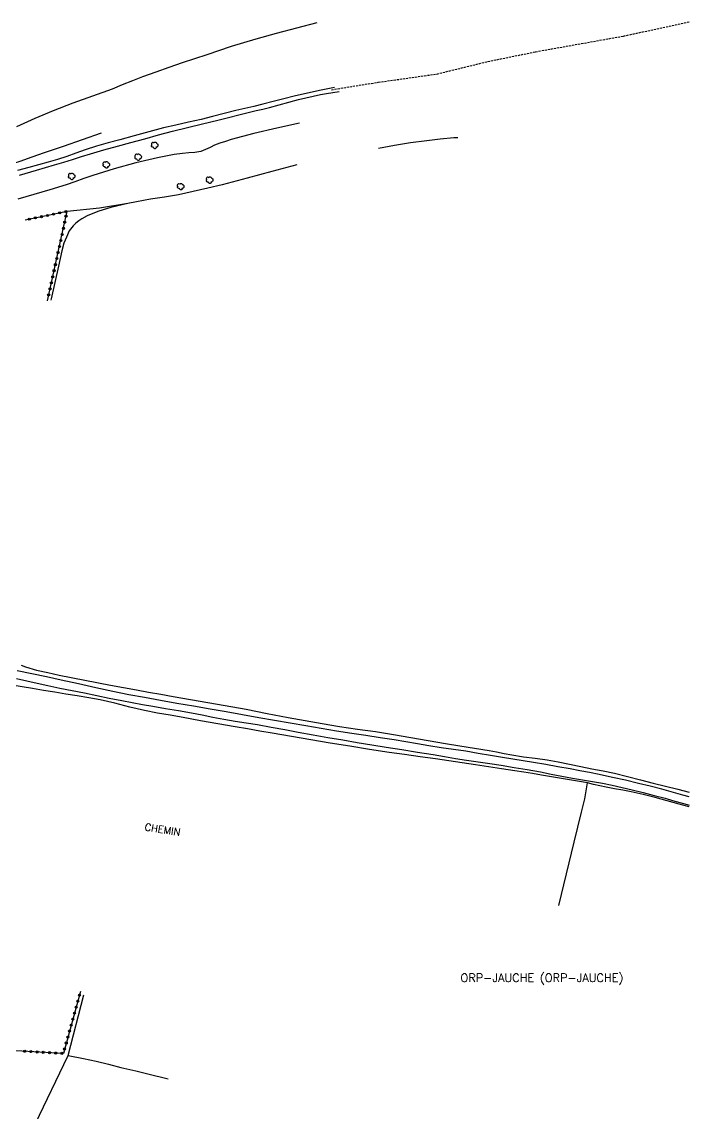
# Model space of a CAD drawing. Header units: millimetres. Extents: x 194066 to 195000, y 155070 to 156000.
# Drawn here: x 194838.5 to 195000, y 155730.6 to 155994.8 of the extents above; entities that cross this region are included whole.
import ezdxf
from ezdxf.enums import TextEntityAlignment as Align

# ---------------------------------------------------------------- set-up
doc = ezdxf.new("R2010")
doc.units = ezdxf.units.MM
doc.linetypes.add('DASHED', pattern=[0.75, 0.5, -0.25])
doc.layers.get('0').update_dxf_attribs({"linetype": 'CONTINUOUS'})
for name, color, linetype in [('W0070', 7, 'DASHED'), ('W0071', 7, 'CONTINUOUS'), ('W0211', 2, 'CONTINUOUS'), ('W0214', 2, 'CONTINUOUS'), ('W0300', 7, 'CONTINUOUS'), ('W0323', 7, 'CONTINUOUS'), ('W0330', 7, 'CONTINUOUS'), ('W0980', 7, 'CONTINUOUS'), ('W0989', 7, 'CONTINUOUS')]:
    doc.layers.add(name, color=color, linetype=linetype)
doc.styles.get("Standard").update_dxf_attribs({"font": 'romans.shx', "width": 0.85})

# ---------------------------------------------------------------- blocks, each defined once
blk = doc.blocks.new('T300')
for p, q in [((-0.8, 0.51), (-0.86, 0.34)), ((-0.86, 0.34), (-0.86, 0.17)), ((-0.86, 0.17), (-0.74, 0.06)), ((-0.69, 0.63), (-0.8, 0.51)), ((-0.8, -0.06), (-0.74, 0.06)), ((-0.74, 0.06), (-0.69, 0.11)), ((-0.57, 0.69), (-0.69, 0.63)), ((-0.46, 0.69), (-0.57, 0.69)), ((-0.29, 0.63), (-0.46, 0.69)), ((-0.29, 0.63), (-0.17, 0.74)), ((-0.23, 0.57), (-0.29, 0.63)), ((-0.17, 0.74), (-0.06, 0.8)), ((-0.06, 0.8), (0.06, 0.8)), ((0.06, 0.8), (0.23, 0.74)), ((0.23, 0.74), (0.34, 0.63)), ((0.34, 0.63), (0.4, 0.51)), ((0.46, 0.46), (0.34, 0.46)), ((0.4, 0.51), (0.4, 0.46)), ((0.57, 0.4), (0.46, 0.46)), ((0.57, 0.4), (0.69, 0.29)), ((0.69, 0.29), (0.74, 0.17)), ((0.74, 0.06), (0.69, -0.17)), ((0.74, 0.17), (0.74, 0.06)), ((-0.8, -0.17), (-0.8, -0.06)), ((-0.8, -0.23), (-0.8, -0.17)), ((-0.74, -0.34), (-0.8, -0.23)), ((-0.69, -0.4), (-0.74, -0.34)), ((-0.51, -0.46), (-0.69, -0.4)), ((-0.4, -0.46), (-0.51, -0.46)), ((-0.4, -0.46), (-0.34, -0.46)), ((-0.34, -0.46), (-0.34, -0.4)), ((-0.34, -0.51), (-0.34, -0.46)), ((-0.29, -0.63), (-0.34, -0.51)), ((-0.17, -0.74), (-0.29, -0.63)), ((-0.06, -0.8), (-0.17, -0.74)), ((0.06, -0.8), (-0.06, -0.8)), ((0.17, -0.74), (0.06, -0.8)), ((0.23, -0.69), (0.17, -0.74)), ((0.29, -0.46), (0.23, -0.46)), ((0.29, -0.63), (0.23, -0.69)), ((0.46, -0.4), (0.29, -0.46)), ((0.34, -0.51), (0.29, -0.63)), ((0.34, -0.51), (0.34, -0.46)), ((0.57, -0.34), (0.46, -0.4)), ((0.63, -0.29), (0.57, -0.34)), ((0.69, -0.17), (0.63, -0.29))]:
    blk.add_line(p, q)
blk = doc.blocks.new('t323o')
at = {"color": 0, "linetype": 'Continuous'}
for radius in [0.25, 0.15]:
    blk.add_circle((0, 0), radius, dxfattribs=at)

msp = doc.modelspace()

# ---------------------------------------------------------------- linework, layer by layer
at = {"layer": 'W0070'}
msp.add_lwpolyline([(194913.43, 155978.38), (194924.75, 155980.19), (194938.91, 155982.18), (194951.22, 155985.19), (194962.82, 155987.57), (194984.13, 155991.37), (195000, 155994.81)], dxfattribs=at)
at = {"layer": 'W0071'}
for points in [[(194914.17, 155978.95), (194910.91, 155978.26), (194907.65, 155977.57), (194904.41, 155976.83), (194901.87, 155976.18), (194899.34, 155975.51), (194896.81, 155974.85), (194894.62, 155974.33), (194892.43, 155973.83), (194890.24, 155973.31), (194887.44, 155972.61), (194884.65, 155971.9), (194881.85, 155971.2), (194878.81, 155970.5), (194875.76, 155969.83), (194872.72, 155969.11), (194869.19, 155968.2), (194865.67, 155967.25), (194862.15, 155966.26), (194859.34, 155965.48), (194856.54, 155964.68), (194853.76, 155963.82), (194851.53, 155963.04), (194849.32, 155962.22), (194847.09, 155961.45), (194844.8, 155960.8), (194842.49, 155960.2), (194840.19, 155959.58), (194837.4, 155958.79)], [(194837.9, 155957.71), (194841.99, 155958.88), (194844.2, 155959.54), (194846.4, 155960.19), (194848.61, 155960.86), (194850.76, 155961.52), (194852.9, 155962.18), (194855.05, 155962.84), (194858.31, 155963.79), (194861.59, 155964.7), (194864.86, 155965.61), (194868.21, 155966.52), (194871.57, 155967.43), (194874.92, 155968.31), (194878.57, 155969.23), (194882.23, 155970.13), (194885.88, 155971.03), (194888.45, 155971.67), (194891.02, 155972.32), (194893.59, 155972.95), (194895.2, 155973.33), (194896.8, 155973.7), (194898.4, 155974.08), (194900.74, 155974.72), (194903.07, 155975.39), (194905.42, 155976.02), (194907.18, 155976.45), (194908.95, 155976.85), (194910.73, 155977.21), (194912.23, 155977.48), (194913.74, 155977.71), (194915.24, 155977.95)], [(195000, 155807.18), (194998.44, 155807.64), (194996.17, 155808.28), (194993.36, 155809.04), (194990.56, 155809.77), (194987.74, 155810.46), (194984.59, 155811.21), (194981.42, 155811.92), (194978.25, 155812.59), (194975.91, 155813.06), (194973.56, 155813.5), (194971.22, 155813.94), (194968.24, 155814.49), (194965.27, 155815.03), (194962.29, 155815.55), (194959.81, 155815.94), (194957.33, 155816.32), (194954.84, 155816.7), (194951.87, 155817.2), (194948.9, 155817.73), (194945.92, 155818.22), (194942.95, 155818.66), (194939.97, 155819.08), (194937, 155819.53), (194934.21, 155820), (194931.42, 155820.49), (194928.62, 155820.96), (194925.19, 155821.5), (194921.75, 155822.01), (194918.32, 155822.53), (194914.62, 155823.12), (194910.92, 155823.73), (194907.23, 155824.35), (194903.41, 155825), (194899.6, 155825.67), (194895.79, 155826.33), (194891.86, 155827.04), (194887.94, 155827.75), (194884.02, 155828.45), (194880.02, 155829.14), (194876.01, 155829.83), (194872.01, 155830.53), (194868.17, 155831.22), (194864.33, 155831.92), (194860.51, 155832.66), (194856.34, 155833.56), (194852.18, 155834.52), (194848.02, 155835.45), (194844.45, 155836.23), (194840.88, 155836.99), (194837.31, 155837.74)], [(194837.21, 155835.83), (194839.71, 155835.27), (194842.21, 155834.7), (194844.72, 155834.14), (194847.69, 155833.53), (194850.66, 155832.93), (194853.64, 155832.34)], [(194853.64, 155832.34), (194856.64, 155831.71), (194859.63, 155831.08), (194862.64, 155830.48), (194865.13, 155830.02), (194867.64, 155829.59), (194870.14, 155829.16), (194873.27, 155828.62), (194876.39, 155828.09), (194879.52, 155827.53), (194882.13, 155827.02), (194884.73, 155826.49), (194887.35, 155825.99), (194890.07, 155825.54), (194892.79, 155825.11), (194895.51, 155824.68), (194898.81, 155824.09), (194902.1, 155823.47), (194905.39, 155822.86), (194908.98, 155822.22), (194912.57, 155821.59), (194916.17, 155820.97), (194919.67, 155820.38), (194923.18, 155819.81), (194926.68, 155819.24), (194930.47, 155818.63), (194934.26, 155818.03), (194938.05, 155817.41), (194940.74, 155816.96), (194943.43, 155816.5), (194946.13, 155816.06), (194948.92, 155815.64), (194951.71, 155815.25), (194954.49, 155814.83), (194957.66, 155814.32), (194960.82, 155813.78), (194963.98, 155813.22), (194966.56, 155812.72), (194969.14, 155812.21), (194971.73, 155811.72), (194974.15, 155811.32), (194976.58, 155810.95), (194978.99, 155810.52), (194981.4, 155810.01), (194983.79, 155809.45), (194986.18, 155808.87), (194988.86, 155808.21), (194991.53, 155807.53), (194994.2, 155806.85)], [(194994.2, 155806.85), (194995.98, 155806.34), (194997.76, 155805.83), (194999.53, 155805.33), (195000, 155805.19)]]:
    msp.add_lwpolyline(points, dxfattribs=at)
at = {"layer": 'W0211'}
for points in [[(194905.71, 155970.29), (194900.17, 155969.05), (194894.62, 155967.8), (194889.15, 155966.3), (194887.79, 155965.86), (194886.43, 155965.41), (194885.1, 155964.92), (194884.01, 155964.42), (194882.93, 155963.88), (194881.82, 155963.45), (194880.36, 155963.19), (194878.85, 155963.09), (194877.34, 155962.96), (194875.33, 155962.66), (194873.32, 155962.3), (194871.33, 155961.91), (194866.04, 155960.68), (194860.82, 155959.21), (194855.64, 155957.59), (194853.47, 155956.86), (194851.32, 155956.11), (194849.16, 155955.37), (194845.27, 155954.17), (194841.36, 155953.04), (194837.46, 155951.87)], [(194826.78, 155957.93), (194829.53, 155958.64), (194832.28, 155959.34), (194835.02, 155960.11), (194838.02, 155961.07), (194841, 155962.1), (194843.98, 155963.14), (194848.58, 155964.72), (194853.17, 155966.31), (194857.76, 155967.9)]]:
    msp.add_lwpolyline(points, dxfattribs=at)
at = {"layer": 'W0214'}
msp.add_lwpolyline([(194864.08, 155950.8), (194857.26, 155949.74), (194849.4, 155948.91)], dxfattribs=at)
at = {"layer": 'W0323'}
for points in [[(194844.64, 155927.24), (194848.58, 155945.05), (194849.4, 155948.91), (194839.25, 155946.83)], [(194852.69, 155760.05), (194848.51, 155745.08), (194824, 155746.44), (194808.24, 155765.76), (194790.89, 155786.33), (194786.91, 155791.17), (194781.99, 155797.12)]]:
    msp.add_lwpolyline(points, dxfattribs=at)
at = {"layer": 'W0330'}
for points in [[(194909.88, 155994.55), (194904.95, 155993.27), (194900.03, 155992), (194895.12, 155990.65), (194889.16, 155988.81), (194883.22, 155986.86), (194877.29, 155984.9), (194874.08, 155983.78), (194870.86, 155982.66), (194867.67, 155981.48), (194865.21, 155980.52), (194862.77, 155979.52), (194860.32, 155978.54), (194855.57, 155976.78), (194850.79, 155975.09), (194846.05, 155973.29), (194841.6, 155971.39), (194837.18, 155969.4)], [(194944.04, 155966.74), (194943.04, 155966.7), (194939.75, 155966.41), (194936.47, 155966.04), (194932.58, 155965.5), (194928.71, 155964.84), (194924.83, 155964.18)], [(194905.01, 155960.21), (194899.01, 155958.57), (194893.01, 155956.93), (194886.99, 155955.38), (194883.47, 155954.53), (194879.95, 155953.7), (194876.4, 155952.95), (194873, 155952.36), (194869.59, 155951.85), (194866.19, 155951.23), (194864.08, 155950.8), (194863.11, 155950.61), (194860.04, 155949.9), (194857.06, 155948.96), (194855.67, 155948.42), (194854.3, 155947.84), (194853.01, 155947.13), (194852.26, 155946.62), (194851.53, 155946.07), (194850.87, 155945.46), (194849.95, 155944.18), (194849.25, 155942.72), (194848.66, 155941.21), (194848.12, 155939.41), (194847.73, 155937.55), (194847.35, 155935.69), (194846.43, 155931.71), (194845.53, 155927.74), (194845.47, 155927.46)], [(194838.34, 155839.06), (194839.36, 155838.67), (194842.04, 155837.89), (194844.77, 155837.28), (194847.51, 155836.67), (194853.73, 155835.47), (194859.95, 155834.27), (194866.18, 155833.11), (194869.15, 155832.57), (194872.12, 155832.04), (194875.08, 155831.51), (194879.27, 155830.79), (194883.46, 155830.07), (194887.65, 155829.33), (194892.74, 155828.39), (194897.82, 155827.41), (194902.91, 155826.44), (194907.04, 155825.7), (194911.18, 155824.96), (194915.32, 155824.26), (194919.68, 155823.6), (194924.06, 155822.98), (194928.42, 155822.31), (194932.61, 155821.59), (194936.79, 155820.82), (194940.98, 155820.09), (194944.5, 155819.52), (194948.03, 155818.98), (194951.56, 155818.44), (194953.39, 155818.06), (194955.23, 155817.69), (194957.07, 155817.35), (194959.91, 155816.92), (194962.76, 155816.56), (194965.6, 155816.15), (194968.32, 155815.64), (194971.03, 155815.08), (194973.74, 155814.53), (194976.46, 155814.01), (194979.18, 155813.49), (194981.9, 155812.93), (194985.05, 155812.16), (194988.19, 155811.33), (194991.32, 155810.5), (194994.27, 155809.77), (194997.23, 155809.04), (195000, 155808.32)], [(194968.43, 155780.88), (194972.17, 155796.19), (194973.92, 155803.52), (194974.76, 155806.71), (194975.38, 155810.55), (194964.28, 155812.48), (194962.11, 155812.83), (194959.94, 155813.17), (194957.77, 155813.52), (194954.61, 155813.99), (194951.45, 155814.46), (194948.29, 155814.93), (194945.07, 155815.42), (194941.85, 155815.91), (194938.63, 155816.39), (194934.88, 155816.91), (194931.13, 155817.43), (194927.38, 155817.96), (194922.62, 155818.69), (194917.86, 155819.45), (194913.11, 155820.23), (194908.41, 155821.01), (194903.72, 155821.8), (194899.03, 155822.6), (194896.07, 155823.11), (194893.11, 155823.63), (194890.14, 155824.14), (194885.93, 155824.88), (194881.72, 155825.62), (194877.51, 155826.38), (194874.39, 155826.93), (194871.27, 155827.48), (194868.17, 155828.09), (194864.58, 155828.93), (194861.01, 155829.84), (194857.42, 155830.67), (194854.65, 155831.18), (194851.88, 155831.64), (194849.1, 155832.09), (194846.41, 155832.53), (194843.71, 155832.97), (194841.01, 155833.41), (194838.58, 155833.81), (194836.15, 155834.22)], [(195000, 155804.77), (194997.57, 155805.45), (194994.65, 155806.24), (194991.77, 155807.02), (194988.89, 155807.78), (194985.99, 155808.45), (194983.96, 155808.83), (194981.92, 155809.17), (194979.89, 155809.55), (194978.38, 155809.87), (194976.88, 155810.21), (194975.38, 155810.55)], [(194841.8, 155728.11), (194849.63, 155744.39), (194849.68, 155744.55), (194853.49, 155759.25)], [(194849.68, 155744.55), (194850.92, 155744.33), (194852.17, 155744.1), (194853.41, 155743.86), (194856.43, 155743.19), (194859.44, 155742.45), (194862.45, 155741.7), (194866.05, 155740.84), (194869.64, 155739.98), (194873.23, 155739.11), (194873.89, 155738.94)]]:
    msp.add_lwpolyline(points, dxfattribs=at)

# ---------------------------------------------------------------- block references
at = {"layer": 'W0300'}
for p in [(194870.68, 155964.9), (194866.67, 155962.05), (194858.96, 155960.17), (194850.59, 155957.39), (194883.97, 155956.48), (194876.96, 155954.91)]:
    msp.add_blockref('T300', p, dxfattribs=at)
at = {"layer": 'W0323'}
for p, rotation in [((194843.21, 155947.64), 191.5584061272379), ((194844.68, 155947.94), 191.5584061272379), ((194846.15, 155948.25), 191.5584061272379), ((194847.62, 155948.55), 191.5584061272379), ((194849.09, 155948.85), 191.5584061272379), ((194849.15, 155947.75), 78.0298890920068), ((194840.27, 155947.04), 191.5584061272379), ((194841.74, 155947.34), 191.5584061272379), ((194848.84, 155946.29), 78.0298890920068), ((194848.21, 155943.35), 77.52101098765836), ((194848.53, 155944.82), 77.52101098765836), ((194847.56, 155940.42), 77.52101098765836), ((194847.88, 155941.89), 77.52101098765836), ((194846.91, 155937.5), 77.52101098765836), ((194847.23, 155938.96), 77.52101098765836), ((194846.26, 155934.57), 77.52101098765836), ((194846.58, 155936.03), 77.52101098765836), ((194845.94, 155933.1), 77.52101098765836), ((194845.29, 155930.17), 77.52101098765836), ((194845.61, 155931.64), 77.52101098765836), ((194844.96, 155928.71), 77.52101098765836), ((194852.04, 155757.72), 254.4128044272627), ((194852.44, 155759.17), 254.4128044272627), ((194851.23, 155754.83), 254.4128044272627), ((194851.63, 155756.28), 254.4128044272627), ((194850.83, 155753.39), 254.4128044272627), ((194850.02, 155750.5), 254.4128044272627), ((194850.42, 155751.94), 254.4128044272627), ((194849.22, 155747.61), 254.4128044272627), ((194849.62, 155749.05), 254.4128044272627), ((194839.15, 155745.6), 176.819393061958), ((194840.65, 155745.52), 176.819393061958), ((194842.15, 155745.43), 176.819393061958), ((194843.64, 155745.35), 176.819393061958), ((194845.14, 155745.27), 176.819393061958), ((194846.64, 155745.18), 176.819393061958), ((194848.14, 155745.1), 176.819393061958), ((194848.81, 155746.16), 254.4128044272627)]:
    msp.add_blockref('t323o', p, dxfattribs=dict(at, rotation=rotation))

# ---------------------------------------------------------------- texts
at = {"layer": 'W0980'}
msp.add_text('ORP-JAUCHE (ORP-JAUCHE)', height=2, dxfattribs=at).set_placement((194964.37, 155763.25), align=Align.MIDDLE)
at = {"layer": 'W0989'}
msp.add_text('CHEMIN', height=1.75, rotation=351.1221, dxfattribs=at).set_placement((194868.1, 155799.08))

doc.saveas('drawing.dxf')
